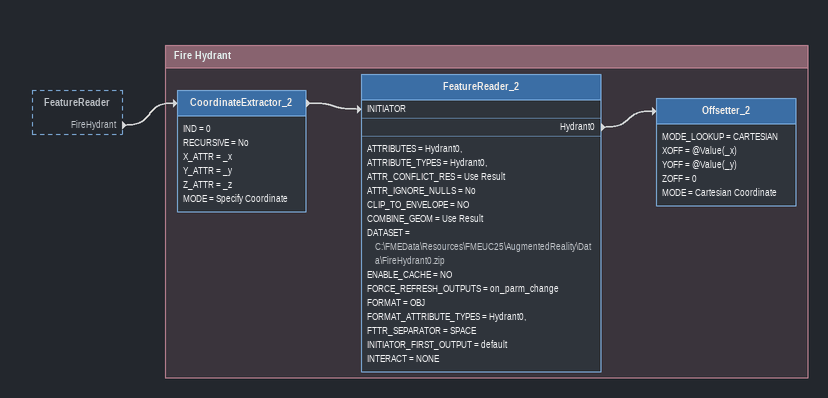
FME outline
FeatureReader [outside]
    FireHydrant -> CoordinateExtractor_2

Bookmark: Fire Hydrant
CoordinateExtractor_2
    IND = 0
    RECURSIVE = No
    X_ATTR = _x
    Y_ATTR = _y
    Z_ATTR = _z
    MODE = Specify Coordinate
    -> FeatureReader_2 [INITIATOR]
FeatureReader_2
    ATTRIBUTES = Hydrant0,
    ATTRIBUTE_TYPES = Hydrant0,
    ATTR_CONFLICT_RES = Use Result
    ATTR_IGNORE_NULLS = No
    CLIP_TO_ENVELOPE = NO
    COMBINE_GEOM = Use Result
    DATASET = C:\FMEData\Resources\FMEUC25\AugmentedReality\Data\FireHydrant0.zip
    ENABLE_CACHE = NO
    FORCE_REFRESH_OUTPUTS = on_parm_change
    FORMAT = OBJ
    FORMAT_ATTRIBUTE_TYPES = Hydrant0,
    FTTR_SEPARATOR = SPACE
    INITIATOR_FIRST_OUTPUT = default
    INTERACT = NONE
    Hydrant0 -> Offsetter_2
Offsetter_2
    MODE_LOOKUP = CARTESIAN
    XOFF = @Value(_x)
    YOFF = @Value(_y)
    ZOFF = 0
    MODE = Cartesian Coordinate
